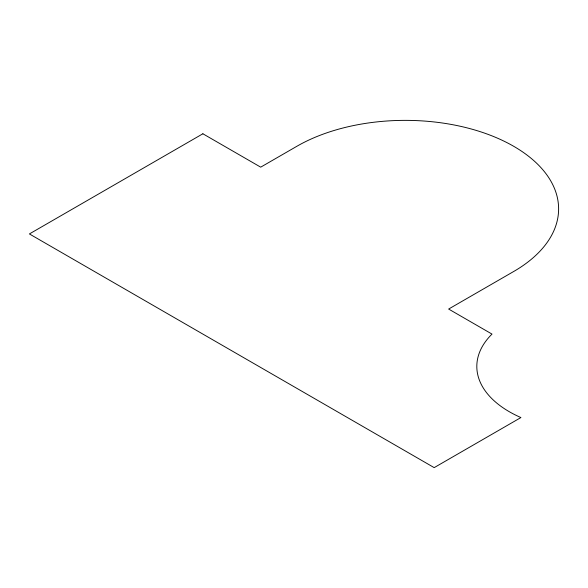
<?xml version="1.0" encoding="UTF-8"?>
<svg xmlns="http://www.w3.org/2000/svg" width="588" height="588" viewBox="0 0 588 588"><rect width="100%" height="100%" fill="white"/><g stroke="black" fill="none" stroke-linecap="round" stroke-linejoin="round"><path stroke-width="0.88" d="M202.875 133.777L29.4 233.936L434.179 467.629L520.917 417.553A110.956 64.055 0 0 1 492.002 334.087L448.637 309.053L513.692 271.494A153.336 88.523 0 0 0 513.692 146.294A153.336 88.523 0 0 0 296.844 146.294L260.704 167.161L202.875 133.777"/></g></svg>
